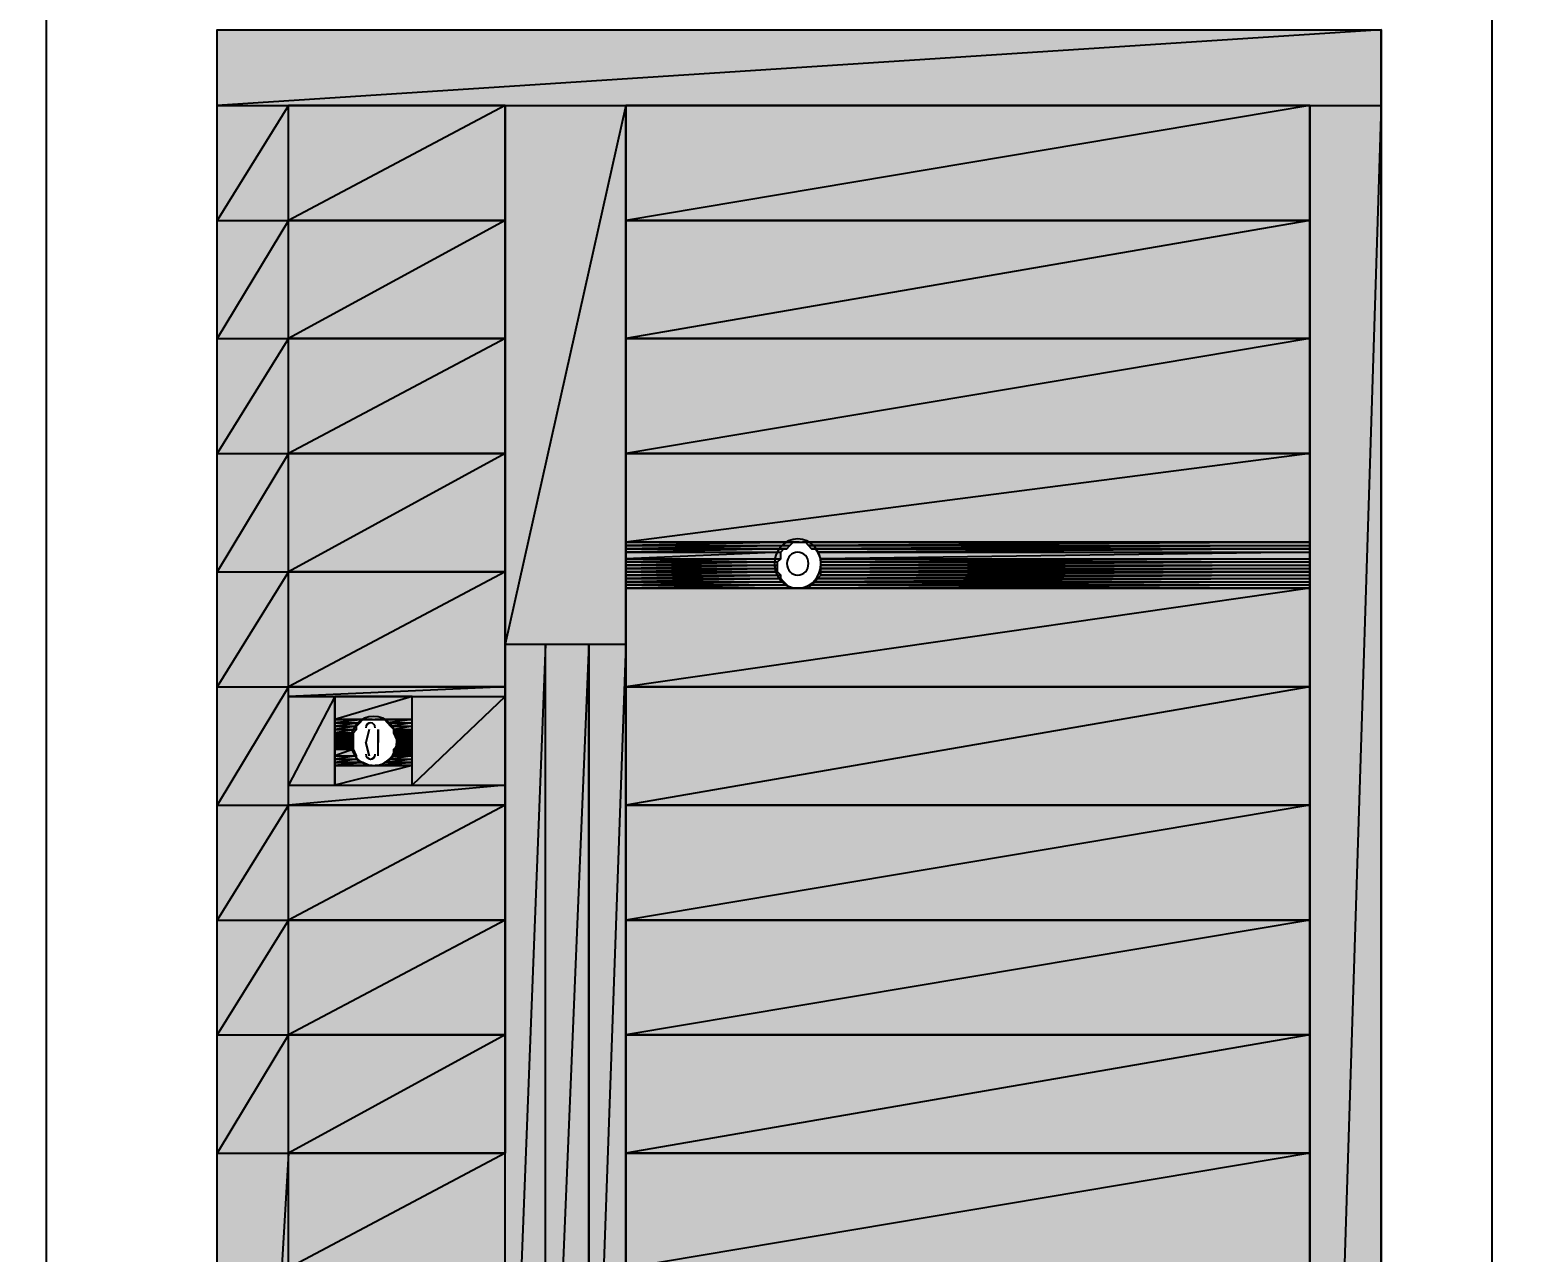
# Model space of a CAD drawing. Header units: centimetres. Extents: x -136 to 1955, y -1012 to 1233.
# Drawn here: x 259.6 to 384, y -751.8 to -650 of the extents above; entities that cross this region are included whole.
import ezdxf

# ---------------------------------------------------------------- set-up
doc = ezdxf.new("R2010")
doc.units = ezdxf.units.CM
for name, color, linetype in [('ON_DERZ', 8, 'Continuous'), ('ON_DOGRAMA', 4, 'Continuous'), ('ON_OLCU', 4, 'Continuous')]:
    doc.layers.add(name, color=color, linetype=linetype)
doc.styles.get("Standard").update_dxf_attribs({"font": 'Arial.ttf'})
doc.dimstyles.new('ISO-25', dxfattribs={"dimtxt": 2.5, "dimasz": 2.5, "dimexe": 1.25, "dimexo": 0.625, "dimtad": 1, "dimtxsty": 'Standard', "dimcen": 2.5, "dimadec": 0, "dimazin": 0, "dimtfac": 1, "dimtmove": 0, "dimatfit": 3, "dimfxl": 1, "dimarcsym": 0})

# ---------------------------------------------------------------- blocks, each defined once
blk = doc.blocks.new('*D154')
at = {"layer": 'Defpoints', "color": 0, "transparency": 16777216}
for p in [(-30, -600), (803, -600), (803, -960)]:
    blk.add_point(p, dxfattribs=at)
at = {"layer": 'ON_OLCU', "color": 0, "lineweight": -2, "transparency": 16777216}
for p, q in [((-30, -603), (-30, -965)), ((803, -603), (803, -965)), ((-26, -960), (799, -960))]:
    blk.add_line(p, q, dxfattribs=at)
at = {"layer": 'ON_OLCU', "color": 0, "transparency": 16777216}
for points in [[(-26, -959.33), (-26, -960.67), (-30, -960)], [(799, -959.33), (799, -960.67), (803, -960)]]:
    blk.add_solid(points, dxfattribs=at)
at = {"layer": 'ON_OLCU', "color": 0, "transparency": 16777216, "insert": (386.5, -950.85), "char_height": 14, "attachment_point": 5}
blk.add_mtext('833', dxfattribs=at)
blk = doc.blocks.new('ON_KAPI_SABLON_DETAY')
at = {"true_color": 0x636466}
h = blk.add_hatch(color=251, dxfattribs=at)
h.paths.add_polyline_path([(0, 133.557), (68.697, 133.557), (0, 129.355)])
h.paths.add_polyline_path([(68.697, 133.557), (0, 129.355), (68.697, 129.355)])
h = blk.add_hatch(color=251, dxfattribs=at)
h.paths.add_polyline_path([(0, 129.355), (4.202, 129.355), (0, 122.96)])
h.paths.add_polyline_path([(4.202, 129.355), (0, 122.96), (4.202, 122.96)])
at = {"true_color": 0x502a10}
h = blk.add_hatch(color=38, dxfattribs=at)
h.paths.add_polyline_path([(4.202, 129.355), (16.992, 129.355), (4.202, 122.96)])
h.paths.add_polyline_path([(16.992, 129.355), (4.202, 122.96), (16.992, 122.96)])
at = {"true_color": 0x636466}
h = blk.add_hatch(color=251, dxfattribs=at)
h.paths.add_polyline_path([(16.992, 129.355), (24.117, 129.355), (16.992, 99.391)])
h.paths.add_polyline_path([(24.117, 129.355), (16.992, 99.391), (24.117, 99.391)])
at = {"true_color": 0x502a10}
h = blk.add_hatch(color=38, dxfattribs=at)
h.paths.add_polyline_path([(24.117, 129.355), (64.495, 129.355), (24.117, 122.96)])
h.paths.add_polyline_path([(64.495, 129.355), (24.117, 122.96), (64.495, 122.96)])
at = {"true_color": 0x636466}
h = blk.add_hatch(color=251, dxfattribs=at)
h.paths.add_polyline_path([(64.495, 129.355), (68.697, 129.355), (64.495, 4.02)])
h.paths.add_polyline_path([(68.697, 129.355), (64.495, 4.02), (68.697, 4.02)])
h = blk.add_hatch(color=251, dxfattribs=at)
h.paths.add_polyline_path([(0, 122.96), (4.202, 122.96), (0, 116.383)])
h.paths.add_polyline_path([(4.202, 122.96), (0, 116.383), (4.202, 116.383)])
at = {"true_color": 0x502a10}
h = blk.add_hatch(color=38, dxfattribs=at)
h.paths.add_polyline_path([(4.202, 122.96), (16.992, 122.96), (4.202, 116.383)])
h.paths.add_polyline_path([(16.992, 122.96), (4.202, 116.383), (16.992, 116.383)])
h = blk.add_hatch(color=38, dxfattribs=at)
h.paths.add_polyline_path([(24.117, 122.96), (64.495, 122.96), (24.117, 116.383)])
h.paths.add_polyline_path([(64.495, 122.96), (24.117, 116.383), (64.495, 116.383)])
at = {"true_color": 0x636466}
h = blk.add_hatch(color=251, dxfattribs=at)
h.paths.add_polyline_path([(0, 116.383), (4.202, 116.383), (0, 109.988)])
h.paths.add_polyline_path([(4.202, 116.383), (0, 109.988), (4.202, 109.988)])
at = {"true_color": 0x502a10}
h = blk.add_hatch(color=38, dxfattribs=at)
h.paths.add_polyline_path([(4.202, 116.383), (16.992, 116.383), (4.202, 109.988)])
h.paths.add_polyline_path([(16.992, 116.383), (4.202, 109.988), (16.992, 109.988)])
h = blk.add_hatch(color=38, dxfattribs=at)
h.paths.add_polyline_path([(24.117, 116.383), (64.495, 116.383), (24.117, 109.988)])
h.paths.add_polyline_path([(64.495, 116.383), (24.117, 109.988), (64.495, 109.988)])
at = {"true_color": 0x636466}
h = blk.add_hatch(color=251, dxfattribs=at)
h.paths.add_polyline_path([(0, 109.988), (4.202, 109.988), (0, 103.411)])
h.paths.add_polyline_path([(4.202, 109.988), (0, 103.411), (4.202, 103.411)])
at = {"true_color": 0x502a10}
h = blk.add_hatch(color=38, dxfattribs=at)
h.paths.add_polyline_path([(4.202, 109.988), (16.992, 109.988), (4.202, 103.411)])
h.paths.add_polyline_path([(16.992, 109.988), (4.202, 103.411), (16.992, 103.411)])
h = blk.add_hatch(color=38, dxfattribs=at)
h.paths.add_polyline_path([(24.117, 109.988), (64.495, 109.988), (24.117, 105.055)])
h.paths.add_polyline_path([(64.495, 109.988), (24.117, 105.055), (64.495, 105.055)])
h = blk.add_hatch(color=38, dxfattribs=at)
h.paths.add_polyline_path([(24.117, 105.055), (33.983, 105.055), (24.117, 104.872)])
h.paths.add_polyline_path([(33.983, 105.055), (24.117, 104.872), (33.8, 104.872)])
h = blk.add_hatch(color=38, dxfattribs=at)
h.paths.add_polyline_path([(24.117, 105.055), (34.348, 105.055)])
h.paths.add_polyline_path([(34.348, 105.055), (24.117, 105.055), (33.983, 105.055)])
h = blk.add_hatch(color=38, dxfattribs=at)
h.paths.add_polyline_path([(24.117, 104.872), (33.8, 104.872), (24.117, 104.69)])
h.paths.add_polyline_path([(33.8, 104.872), (24.117, 104.69), (33.618, 104.69)])
h = blk.add_hatch(color=38, dxfattribs=at)
h.paths.add_polyline_path([(24.117, 104.69), (33.435, 104.69), (24.117, 104.507)])
h.paths.add_polyline_path([(33.435, 104.69), (24.117, 104.507), (33.252, 104.507)])
h = blk.add_hatch(color=38, dxfattribs=at)
h.paths.add_polyline_path([(24.117, 104.69), (33.618, 104.69)])
h.paths.add_polyline_path([(33.618, 104.69), (24.117, 104.69), (33.435, 104.69)])
h = blk.add_hatch(color=38, dxfattribs=at)
h.paths.add_polyline_path([(34.714, 105.055), (64.495, 105.055)])
h.paths.add_polyline_path([(34.714, 105.055), (64.495, 105.055), (34.531, 105.055)])
h = blk.add_hatch(color=38, dxfattribs=at)
h.paths.add_polyline_path([(34.714, 105.055), (64.495, 105.055), (34.897, 104.872)])
h.paths.add_polyline_path([(64.495, 105.055), (34.897, 104.872), (64.495, 104.872)])
h = blk.add_hatch(color=38, dxfattribs=at)
h.paths.add_polyline_path([(34.897, 104.872), (64.495, 104.872), (35.079, 104.69)])
h.paths.add_polyline_path([(64.495, 104.872), (35.079, 104.69), (64.495, 104.69)])
h = blk.add_hatch(color=38, dxfattribs=at)
h.paths.add_polyline_path([(35.262, 104.69), (64.495, 104.69)])
h.paths.add_polyline_path([(35.262, 104.69), (64.495, 104.69), (35.079, 104.69)])
h = blk.add_hatch(color=38, dxfattribs=at)
h.paths.add_polyline_path([(35.262, 104.69), (64.495, 104.69), (35.445, 104.507)])
h.paths.add_polyline_path([(64.495, 104.69), (35.445, 104.507), (64.495, 104.507)])
h = blk.add_hatch(color=38, dxfattribs=at)
h.paths.add_polyline_path([(24.117, 104.507), (33.252, 104.507), (24.117, 104.142)])
h.paths.add_polyline_path([(33.252, 104.507), (24.117, 104.142), (33.252, 104.142)])
h = blk.add_hatch(color=38, dxfattribs=at)
h.paths.add_polyline_path([(24.117, 104.142), (33.252, 104.142), (24.117, 103.959)])
h.paths.add_polyline_path([(33.252, 104.142), (24.117, 103.959), (33.07, 103.959)])
h = blk.add_hatch(color=38, dxfattribs=at)
h.paths.add_polyline_path([(24.117, 103.959), (33.07, 103.959), (24.117, 103.776)])
h.paths.add_polyline_path([(33.07, 103.959), (24.117, 103.776), (33.07, 103.776)])
h = blk.add_hatch(color=38, dxfattribs=at)
h.paths.add_polyline_path([(35.445, 104.507), (64.495, 104.507), (35.627, 104.142)])
h.paths.add_polyline_path([(64.495, 104.507), (35.627, 104.142), (64.495, 104.142)])
h = blk.add_hatch(color=38, dxfattribs=at)
h.paths.add_polyline_path([(35.627, 104.142), (64.495, 104.142), (35.627, 103.959)])
h.paths.add_polyline_path([(64.495, 104.142), (35.627, 103.959), (64.495, 103.959)])
h = blk.add_hatch(color=38, dxfattribs=at)
h.paths.add_polyline_path([(35.627, 103.959), (64.495, 103.959), (35.627, 103.776)])
h.paths.add_polyline_path([(64.495, 103.959), (35.627, 103.776), (64.495, 103.776)])
at = {"true_color": 0x636466}
h = blk.add_hatch(color=251, dxfattribs=at)
h.paths.add_polyline_path([(0, 103.411), (4.202, 103.411), (0, 97.016)])
h.paths.add_polyline_path([(4.202, 103.411), (0, 97.016), (4.202, 97.016)])
at = {"true_color": 0x502a10}
h = blk.add_hatch(color=38, dxfattribs=at)
h.paths.add_polyline_path([(4.202, 103.411), (16.992, 103.411), (4.202, 97.016)])
h.paths.add_polyline_path([(16.992, 103.411), (4.202, 97.016), (16.992, 97.016)])
h = blk.add_hatch(color=38, dxfattribs=at)
h.paths.add_polyline_path([(24.117, 103.776), (33.07, 103.776), (24.117, 103.594)])
h.paths.add_polyline_path([(33.07, 103.776), (24.117, 103.594), (33.07, 103.594)])
h = blk.add_hatch(color=38, dxfattribs=at)
h.paths.add_polyline_path([(24.117, 103.594), (33.07, 103.594), (24.117, 103.411)])
h.paths.add_polyline_path([(33.07, 103.594), (24.117, 103.411), (33.07, 103.411)])
h = blk.add_hatch(color=38, dxfattribs=at)
h.paths.add_polyline_path([(24.117, 103.411), (33.07, 103.411), (24.117, 103.228)])
h.paths.add_polyline_path([(33.07, 103.411), (24.117, 103.228), (33.252, 103.228)])
h = blk.add_hatch(color=38, dxfattribs=at)
h.paths.add_polyline_path([(24.117, 103.228), (33.252, 103.228), (24.117, 103.045)])
h.paths.add_polyline_path([(33.252, 103.228), (24.117, 103.045), (33.252, 103.045)])
h = blk.add_hatch(color=38, dxfattribs=at)
h.paths.add_polyline_path([(24.117, 103.045), (33.252, 103.045), (24.117, 102.863)])
h.paths.add_polyline_path([(33.252, 103.045), (24.117, 102.863), (33.435, 102.863)])
h = blk.add_hatch(color=38, dxfattribs=at)
h.paths.add_polyline_path([(35.445, 103.045), (64.495, 103.045), (35.262, 102.863)])
h.paths.add_polyline_path([(64.495, 103.045), (35.262, 102.863), (64.495, 102.863)])
h = blk.add_hatch(color=38, dxfattribs=at)
h.paths.add_polyline_path([(35.627, 103.228), (64.495, 103.228), (35.445, 103.045)])
h.paths.add_polyline_path([(64.495, 103.228), (35.445, 103.045), (64.495, 103.045)])
h = blk.add_hatch(color=38, dxfattribs=at)
h.paths.add_polyline_path([(35.627, 103.776), (64.495, 103.776), (35.627, 103.594)])
h.paths.add_polyline_path([(64.495, 103.776), (35.627, 103.594), (64.495, 103.594)])
h = blk.add_hatch(color=38, dxfattribs=at)
h.paths.add_polyline_path([(35.627, 103.594), (64.495, 103.594), (35.627, 103.411)])
h.paths.add_polyline_path([(64.495, 103.594), (35.627, 103.411), (64.495, 103.411)])
h = blk.add_hatch(color=38, dxfattribs=at)
h.paths.add_polyline_path([(35.627, 103.411), (64.495, 103.411), (35.627, 103.228)])
h.paths.add_polyline_path([(64.495, 103.411), (35.627, 103.228), (64.495, 103.228)])
h = blk.add_hatch(color=38, dxfattribs=at)
h.paths.add_polyline_path([(24.117, 102.863), (33.435, 102.863), (24.117, 102.68)])
h.paths.add_polyline_path([(33.435, 102.863), (24.117, 102.68), (33.618, 102.68)])
h = blk.add_hatch(color=38, dxfattribs=at)
h.paths.add_polyline_path([(24.117, 102.68), (33.618, 102.68), (24.117, 102.497)])
h.paths.add_polyline_path([(33.618, 102.68), (24.117, 102.497), (33.8, 102.497)])
h = blk.add_hatch(color=38, dxfattribs=at)
h.paths.add_polyline_path([(24.117, 102.497), (64.495, 102.497), (24.117, 97.016)])
h.paths.add_polyline_path([(64.495, 102.497), (24.117, 97.016), (64.495, 97.016)])
h = blk.add_hatch(color=38, dxfattribs=at)
h.paths.add_polyline_path([(24.117, 102.497), (34.166, 102.497)])
h.paths.add_polyline_path([(34.166, 102.497), (24.117, 102.497), (34.348, 102.497)])
h = blk.add_hatch(color=38, dxfattribs=at)
h.paths.add_polyline_path([(24.117, 102.497), (33.8, 102.497)])
h.paths.add_polyline_path([(33.8, 102.497), (24.117, 102.497), (34.166, 102.497)])
h = blk.add_hatch(color=38, dxfattribs=at)
h.paths.add_polyline_path([(34.348, 102.497), (64.495, 102.497)])
h.paths.add_polyline_path([(34.348, 102.497), (64.495, 102.497), (34.714, 102.497)])
h = blk.add_hatch(color=38, dxfattribs=at)
h.paths.add_polyline_path([(34.714, 102.497), (64.495, 102.497)])
h.paths.add_polyline_path([(34.714, 102.497), (64.495, 102.497), (34.897, 102.497)])
h = blk.add_hatch(color=38, dxfattribs=at)
h.paths.add_polyline_path([(35.079, 102.68), (64.495, 102.68), (34.897, 102.497)])
h.paths.add_polyline_path([(64.495, 102.68), (34.897, 102.497), (64.495, 102.497)])
h = blk.add_hatch(color=38, dxfattribs=at)
h.paths.add_polyline_path([(35.262, 102.863), (64.495, 102.863), (35.079, 102.68)])
h.paths.add_polyline_path([(64.495, 102.863), (35.079, 102.68), (64.495, 102.68)])
at = {"true_color": 0x636466}
h = blk.add_hatch(color=251, dxfattribs=at)
h.paths.add_polyline_path([(16.992, 99.391), (19.367, 99.391), (16.992, 41.474)])
h.paths.add_polyline_path([(19.367, 99.391), (16.992, 41.474), (19.367, 41.474)])
at = {"true_color": 0x502a10}
h = blk.add_hatch(color=38, dxfattribs=at)
h.paths.add_polyline_path([(19.367, 99.391), (21.925, 99.391), (19.367, 41.474)])
h.paths.add_polyline_path([(21.925, 99.391), (19.367, 41.474), (21.925, 41.474)])
at = {"true_color": 0x636466}
h = blk.add_hatch(color=251, dxfattribs=at)
h.paths.add_polyline_path([(21.925, 99.391), (24.117, 99.391), (21.925, 41.474)])
h.paths.add_polyline_path([(24.117, 99.391), (21.925, 41.474), (24.117, 41.474)])
h = blk.add_hatch(color=251, dxfattribs=at)
h.paths.add_polyline_path([(0, 97.016), (4.202, 97.016), (0, 90.439)])
h.paths.add_polyline_path([(4.202, 97.016), (0, 90.439), (4.202, 90.439)])
at = {"true_color": 0x502a10}
h = blk.add_hatch(color=38, dxfattribs=at)
h.paths.add_polyline_path([(4.202, 97.016), (16.992, 97.016), (4.202, 96.468)])
h.paths.add_polyline_path([(16.992, 97.016), (4.202, 96.468), (16.992, 96.468)])
h = blk.add_hatch(color=38, dxfattribs=at)
h.paths.add_polyline_path([(4.202, 96.468), (6.943, 96.468), (4.202, 91.535)])
h.paths.add_polyline_path([(6.943, 96.468), (4.202, 91.535), (6.943, 91.535)])
at = {"true_color": 0x636466}
h = blk.add_hatch(color=251, dxfattribs=at)
h.paths.add_polyline_path([(6.943, 96.468), (11.51, 96.468), (6.943, 95.189)])
h.paths.add_polyline_path([(11.51, 96.468), (6.943, 95.189), (11.51, 95.189)])
at = {"true_color": 0x502a10}
h = blk.add_hatch(color=38, dxfattribs=at)
h.paths.add_polyline_path([(11.51, 96.468), (16.992, 96.468), (11.51, 91.535)])
h.paths.add_polyline_path([(16.992, 96.468), (11.51, 91.535), (16.992, 91.535)])
h = blk.add_hatch(color=38, dxfattribs=at)
h.paths.add_polyline_path([(24.117, 97.016), (64.495, 97.016), (24.117, 90.439)])
h.paths.add_polyline_path([(64.495, 97.016), (24.117, 90.439), (64.495, 90.439)])
at = {"true_color": 0x636466}
h = blk.add_hatch(color=251, dxfattribs=at)
h.paths.add_polyline_path([(6.943, 95.189), (8.587, 95.189), (6.943, 95.006)])
h.paths.add_polyline_path([(8.587, 95.189), (6.943, 95.006), (8.404, 95.006)])
h = blk.add_hatch(color=251, dxfattribs=at)
h.paths.add_polyline_path([(6.943, 95.189), (8.953, 95.189)])
h.paths.add_polyline_path([(8.953, 95.189), (6.943, 95.189), (8.587, 95.189)])
h = blk.add_hatch(color=251, dxfattribs=at)
h.paths.add_polyline_path([(6.943, 95.189), (9.135, 95.189)])
h.paths.add_polyline_path([(9.135, 95.189), (6.943, 95.189), (8.953, 95.189)])
h = blk.add_hatch(color=251, dxfattribs=at)
h.paths.add_polyline_path([(6.943, 95.006), (8.404, 95.006), (6.943, 94.824)])
h.paths.add_polyline_path([(8.404, 95.006), (6.943, 94.824), (8.222, 94.824)])
h = blk.add_hatch(color=251, dxfattribs=at)
h.paths.add_polyline_path([(6.943, 94.824), (8.222, 94.824), (6.943, 94.641)])
h.paths.add_polyline_path([(8.222, 94.824), (6.943, 94.641), (8.222, 94.641)])
h = blk.add_hatch(color=251, dxfattribs=at)
h.paths.add_polyline_path([(9.683, 95.189), (11.51, 95.189)])
h.paths.add_polyline_path([(9.683, 95.189), (11.51, 95.189), (9.318, 95.189)])
h = blk.add_hatch(color=251, dxfattribs=at)
h.paths.add_polyline_path([(9.866, 95.189), (11.51, 95.189)])
h.paths.add_polyline_path([(9.866, 95.189), (11.51, 95.189), (9.683, 95.189)])
h = blk.add_hatch(color=251, dxfattribs=at)
h.paths.add_polyline_path([(9.866, 95.189), (11.51, 95.189), (10.049, 95.006)])
h.paths.add_polyline_path([(11.51, 95.189), (10.049, 95.006), (11.51, 95.006)])
h = blk.add_hatch(color=251, dxfattribs=at)
h.paths.add_polyline_path([(10.049, 95.006), (11.51, 95.006), (10.231, 94.824)])
h.paths.add_polyline_path([(11.51, 95.006), (10.231, 94.824), (11.51, 94.824)])
h = blk.add_hatch(color=251, dxfattribs=at)
h.paths.add_polyline_path([(10.231, 94.824), (11.51, 94.824), (10.414, 94.641)])
h.paths.add_polyline_path([(11.51, 94.824), (10.414, 94.641), (11.51, 94.641)])
h = blk.add_hatch(color=251, dxfattribs=at)
h.paths.add_polyline_path([(6.943, 94.641), (8.222, 94.641), (6.943, 94.458)])
h.paths.add_polyline_path([(8.222, 94.641), (6.943, 94.458), (8.039, 94.458)])
h = blk.add_hatch(color=251, dxfattribs=at)
h.paths.add_polyline_path([(6.943, 94.458), (8.039, 94.458), (6.943, 94.093)])
h.paths.add_polyline_path([(8.039, 94.458), (6.943, 94.093), (8.039, 94.093)])
h = blk.add_hatch(color=251, dxfattribs=at)
h.paths.add_polyline_path([(6.943, 94.093), (8.039, 94.093), (6.943, 93.91)])
h.paths.add_polyline_path([(8.039, 94.093), (6.943, 93.91), (8.039, 93.91)])
h = blk.add_hatch(color=251, dxfattribs=at)
h.paths.add_polyline_path([(6.943, 93.91), (8.039, 93.91), (6.943, 93.727)])
h.paths.add_polyline_path([(8.039, 93.91), (6.943, 93.727), (8.039, 93.727)])
h = blk.add_hatch(color=251, dxfattribs=at)
h.paths.add_polyline_path([(10.414, 94.641), (11.51, 94.641), (10.414, 94.458)])
h.paths.add_polyline_path([(11.51, 94.641), (10.414, 94.458), (11.51, 94.458)])
h = blk.add_hatch(color=251, dxfattribs=at)
h.paths.add_polyline_path([(10.414, 94.458), (11.51, 94.458), (10.597, 94.093)])
h.paths.add_polyline_path([(11.51, 94.458), (10.597, 94.093), (11.51, 94.093)])
h = blk.add_hatch(color=251, dxfattribs=at)
h.paths.add_polyline_path([(10.597, 94.093), (11.51, 94.093), (10.597, 93.91)])
h.paths.add_polyline_path([(11.51, 94.093), (10.597, 93.91), (11.51, 93.91)])
h = blk.add_hatch(color=251, dxfattribs=at)
h.paths.add_polyline_path([(10.597, 93.91), (11.51, 93.91), (10.597, 93.727)])
h.paths.add_polyline_path([(11.51, 93.91), (10.597, 93.727), (11.51, 93.727)])
h = blk.add_hatch(color=251, dxfattribs=at)
h.paths.add_polyline_path([(6.943, 93.727), (8.039, 93.727), (6.943, 93.545)])
h.paths.add_polyline_path([(8.039, 93.727), (6.943, 93.545), (8.039, 93.545)])
h = blk.add_hatch(color=251, dxfattribs=at)
h.paths.add_polyline_path([(6.943, 93.545), (8.039, 93.545), (6.943, 93.179)])
h.paths.add_polyline_path([(8.039, 93.545), (6.943, 93.179), (8.222, 93.179)])
h = blk.add_hatch(color=251, dxfattribs=at)
h.paths.add_polyline_path([(6.943, 93.179), (8.222, 93.179), (6.943, 92.997)])
h.paths.add_polyline_path([(8.222, 93.179), (6.943, 92.997), (8.222, 92.997)])
h = blk.add_hatch(color=251, dxfattribs=at)
h.paths.add_polyline_path([(10.414, 93.179), (11.51, 93.179), (10.231, 92.997)])
h.paths.add_polyline_path([(11.51, 93.179), (10.231, 92.997), (11.51, 92.997)])
h = blk.add_hatch(color=251, dxfattribs=at)
h.paths.add_polyline_path([(10.597, 93.727), (11.51, 93.727), (10.414, 93.545)])
h.paths.add_polyline_path([(11.51, 93.727), (10.414, 93.545), (11.51, 93.545)])
h = blk.add_hatch(color=251, dxfattribs=at)
h.paths.add_polyline_path([(10.414, 93.545), (11.51, 93.545), (10.414, 93.179)])
h.paths.add_polyline_path([(11.51, 93.545), (10.414, 93.179), (11.51, 93.179)])
h = blk.add_hatch(color=251, dxfattribs=at)
h.paths.add_polyline_path([(6.943, 92.997), (8.222, 92.997), (6.943, 92.814)])
h.paths.add_polyline_path([(8.222, 92.997), (6.943, 92.814), (8.404, 92.814)])
h = blk.add_hatch(color=251, dxfattribs=at)
h.paths.add_polyline_path([(6.943, 92.814), (8.587, 92.814), (6.943, 92.631)])
h.paths.add_polyline_path([(8.587, 92.814), (6.943, 92.631), (8.953, 92.631)])
h = blk.add_hatch(color=251, dxfattribs=at)
h.paths.add_polyline_path([(6.943, 92.814), (8.404, 92.814)])
h.paths.add_polyline_path([(8.404, 92.814), (6.943, 92.814), (8.587, 92.814)])
h = blk.add_hatch(color=251, dxfattribs=at)
h.paths.add_polyline_path([(6.943, 92.631), (11.51, 92.631), (6.943, 91.535)])
h.paths.add_polyline_path([(11.51, 92.631), (6.943, 91.535), (11.51, 91.535)])
h = blk.add_hatch(color=251, dxfattribs=at)
h.paths.add_polyline_path([(6.943, 92.631), (8.953, 92.631)])
h.paths.add_polyline_path([(8.953, 92.631), (6.943, 92.631), (9.135, 92.631)])
h = blk.add_hatch(color=251, dxfattribs=at)
h.paths.add_polyline_path([(9.318, 92.631), (11.51, 92.631)])
h.paths.add_polyline_path([(9.318, 92.631), (11.51, 92.631), (9.683, 92.631)])
h = blk.add_hatch(color=251, dxfattribs=at)
h.paths.add_polyline_path([(9.866, 92.814), (11.51, 92.814), (9.683, 92.631)])
h.paths.add_polyline_path([(11.51, 92.814), (9.683, 92.631), (11.51, 92.631)])
h = blk.add_hatch(color=251, dxfattribs=at)
h.paths.add_polyline_path([(9.866, 92.814), (11.51, 92.814)])
h.paths.add_polyline_path([(9.866, 92.814), (11.51, 92.814), (10.049, 92.814)])
h = blk.add_hatch(color=251, dxfattribs=at)
h.paths.add_polyline_path([(10.231, 92.997), (11.51, 92.997), (10.049, 92.814)])
h.paths.add_polyline_path([(11.51, 92.997), (10.049, 92.814), (11.51, 92.814)])
at = {"true_color": 0x502a10}
h = blk.add_hatch(color=38, dxfattribs=at)
h.paths.add_polyline_path([(4.202, 91.535), (16.992, 91.535), (4.202, 90.439)])
h.paths.add_polyline_path([(16.992, 91.535), (4.202, 90.439), (16.992, 90.439)])
at = {"true_color": 0x636466}
h = blk.add_hatch(color=251, dxfattribs=at)
h.paths.add_polyline_path([(0, 90.439), (4.202, 90.439), (0, 84.044)])
h.paths.add_polyline_path([(4.202, 90.439), (0, 84.044), (4.202, 84.044)])
at = {"true_color": 0x502a10}
h = blk.add_hatch(color=38, dxfattribs=at)
h.paths.add_polyline_path([(4.202, 90.439), (16.992, 90.439), (4.202, 84.044)])
h.paths.add_polyline_path([(16.992, 90.439), (4.202, 84.044), (16.992, 84.044)])
h = blk.add_hatch(color=38, dxfattribs=at)
h.paths.add_polyline_path([(24.117, 90.439), (64.495, 90.439), (24.117, 84.044)])
h.paths.add_polyline_path([(64.495, 90.439), (24.117, 84.044), (64.495, 84.044)])
at = {"true_color": 0x636466}
h = blk.add_hatch(color=251, dxfattribs=at)
h.paths.add_polyline_path([(0, 84.044), (4.202, 84.044), (0, 77.649)])
h.paths.add_polyline_path([(4.202, 84.044), (0, 77.649), (4.202, 77.649)])
at = {"true_color": 0x502a10}
h = blk.add_hatch(color=38, dxfattribs=at)
h.paths.add_polyline_path([(4.202, 84.044), (16.992, 84.044), (4.202, 77.649)])
h.paths.add_polyline_path([(16.992, 84.044), (4.202, 77.649), (16.992, 77.649)])
h = blk.add_hatch(color=38, dxfattribs=at)
h.paths.add_polyline_path([(24.117, 84.044), (64.495, 84.044), (24.117, 77.649)])
h.paths.add_polyline_path([(64.495, 84.044), (24.117, 77.649), (64.495, 77.649)])
at = {"true_color": 0x636466}
h = blk.add_hatch(color=251, dxfattribs=at)
h.paths.add_polyline_path([(0, 77.649), (4.202, 77.649), (0, 71.072)])
h.paths.add_polyline_path([(4.202, 77.649), (0, 71.072), (4.202, 71.072)])
at = {"true_color": 0x502a10}
h = blk.add_hatch(color=38, dxfattribs=at)
h.paths.add_polyline_path([(4.202, 77.649), (16.992, 77.649), (4.202, 71.072)])
h.paths.add_polyline_path([(16.992, 77.649), (4.202, 71.072), (16.992, 71.072)])
h = blk.add_hatch(color=38, dxfattribs=at)
h.paths.add_polyline_path([(24.117, 77.649), (64.495, 77.649), (24.117, 71.072)])
h.paths.add_polyline_path([(64.495, 77.649), (24.117, 71.072), (64.495, 71.072)])
at = {"true_color": 0x636466}
h = blk.add_hatch(color=251, dxfattribs=at)
h.paths.add_polyline_path([(0, 71.072), (4.202, 71.072), (0, 4.02)])
h.paths.add_polyline_path([(4.202, 71.072), (0, 4.02), (4.202, 4.02)])
at = {"true_color": 0x502a10}
h = blk.add_hatch(color=38, dxfattribs=at)
h.paths.add_polyline_path([(4.202, 71.072), (16.992, 71.072), (4.202, 64.677)])
h.paths.add_polyline_path([(16.992, 71.072), (4.202, 64.677), (16.992, 64.677)])
h = blk.add_hatch(color=38, dxfattribs=at)
h.paths.add_polyline_path([(24.117, 71.072), (64.495, 71.072), (24.117, 64.677)])
h.paths.add_polyline_path([(64.495, 71.072), (24.117, 64.677), (64.495, 64.677)])
at = {"color": 7, "linetype": 'Continuous', "lineweight": 25, "ltscale": 0.5}
for p, q in [((16.992, 129.355), (4.202, 129.355)), ((64.495, 129.355), (24.117, 129.355)), ((16.992, 122.96), (4.202, 122.96)), ((64.495, 122.96), (24.117, 122.96)), ((16.992, 116.383), (4.202, 116.383)), ((64.495, 116.383), (24.117, 116.383)), ((16.992, 109.988), (4.202, 109.988)), ((64.495, 109.988), (24.117, 109.988)), ((16.992, 103.411), (4.202, 103.411)), ((33.07, 103.411), (24.117, 103.411)), ((64.495, 103.411), (35.627, 103.411)), ((16.992, 97.016), (4.202, 97.016)), ((64.495, 97.016), (24.117, 97.016)), ((8.953, 94.641), (8.77, 93.91)), ((8.953, 93.179), (8.77, 93.91)), ((9.501, 94.641), (9.501, 93.91)), ((9.501, 93.179), (9.501, 93.91)), ((16.992, 90.439), (4.202, 90.439)), ((64.495, 90.439), (24.117, 90.439)), ((16.992, 84.044), (4.202, 84.044)), ((64.495, 84.044), (24.117, 84.044)), ((16.992, 77.649), (4.202, 77.649)), ((64.495, 77.649), (24.117, 77.649)), ((16.992, 71.072), (4.202, 71.072)), ((64.495, 71.072), (24.117, 71.072)), ((64.495, 71.072), (24.117, 71.072))]:
    blk.add_line(p, q, dxfattribs=at)
at = {"color": 251, "linetype": 'Continuous', "lineweight": -2, "true_color": 0x636466}
for points in [[(68.697, 133.557), (0, 129.355), (68.697, 129.355)], [(0, 133.557), (68.697, 133.557), (0, 129.355)], [(4.202, 129.355), (0, 122.96), (4.202, 122.96)], [(0, 129.355), (4.202, 129.355), (0, 122.96)], [(24.117, 129.355), (16.992, 99.391), (24.117, 99.391)], [(16.992, 129.355), (24.117, 129.355), (16.992, 99.391)], [(68.697, 129.355), (64.495, 4.02), (68.697, 4.02)], [(64.495, 129.355), (68.697, 129.355), (64.495, 4.02)], [(4.202, 122.96), (0, 116.383), (4.202, 116.383)], [(0, 122.96), (4.202, 122.96), (0, 116.383)], [(4.202, 116.383), (0, 109.988), (4.202, 109.988)], [(0, 116.383), (4.202, 116.383), (0, 109.988)], [(4.202, 109.988), (0, 103.411), (4.202, 103.411)], [(0, 109.988), (4.202, 109.988), (0, 103.411)], [(4.202, 103.411), (0, 97.016), (4.202, 97.016)], [(0, 103.411), (4.202, 103.411), (0, 97.016)], [(19.367, 99.391), (16.992, 41.474), (19.367, 41.474)], [(16.992, 99.391), (19.367, 99.391), (16.992, 41.474)], [(24.117, 99.391), (21.925, 41.474), (24.117, 41.474)], [(21.925, 99.391), (24.117, 99.391), (21.925, 41.474)], [(4.202, 97.016), (0, 90.439), (4.202, 90.439)], [(0, 97.016), (4.202, 97.016), (0, 90.439)], [(11.51, 96.468), (6.943, 95.189), (11.51, 95.189)], [(6.943, 96.468), (11.51, 96.468), (6.943, 95.189)], [(8.587, 95.189), (6.943, 95.006), (8.404, 95.006)], [(6.943, 95.189), (8.587, 95.189), (6.943, 95.006)], [(8.953, 95.189), (6.943, 95.189), (8.587, 95.189)], [(6.943, 95.189), (8.953, 95.189)], [(9.135, 95.189), (6.943, 95.189), (8.953, 95.189)], [(6.943, 95.189), (9.135, 95.189)], [(8.404, 95.006), (6.943, 94.824), (8.222, 94.824)], [(6.943, 95.006), (8.404, 95.006), (6.943, 94.824)], [(8.222, 94.824), (6.943, 94.641), (8.222, 94.641)], [(6.943, 94.824), (8.222, 94.824), (6.943, 94.641)], [(9.683, 95.189), (11.51, 95.189), (9.318, 95.189)], [(9.866, 95.189), (11.51, 95.189), (9.683, 95.189)], [(9.683, 95.189), (9.683, 95.189), (11.51, 95.189)], [(9.866, 95.189), (11.51, 95.189), (10.049, 95.006)], [(9.866, 95.189), (9.866, 95.189), (11.51, 95.189)], [(11.51, 95.189), (10.049, 95.006), (11.51, 95.006)], [(10.049, 95.006), (11.51, 95.006), (10.231, 94.824)], [(11.51, 95.006), (10.231, 94.824), (11.51, 94.824)], [(10.231, 94.824), (11.51, 94.824), (10.414, 94.641)], [(11.51, 94.824), (10.414, 94.641), (11.51, 94.641)], [(8.222, 94.641), (6.943, 94.458), (8.039, 94.458)], [(6.943, 94.641), (8.222, 94.641), (6.943, 94.458)], [(8.039, 94.458), (6.943, 94.093), (8.039, 94.093)], [(6.943, 94.458), (8.039, 94.458), (6.943, 94.093)], [(8.039, 94.093), (6.943, 93.91), (8.039, 93.91)], [(6.943, 94.093), (8.039, 94.093), (6.943, 93.91)], [(8.039, 93.91), (6.943, 93.727), (8.039, 93.727)], [(6.943, 93.91), (8.039, 93.91), (6.943, 93.727)], [(11.51, 94.641), (10.414, 94.458), (11.51, 94.458)], [(10.414, 94.641), (11.51, 94.641), (10.414, 94.458)], [(10.414, 94.458), (11.51, 94.458), (10.597, 94.093)], [(11.51, 94.458), (10.597, 94.093), (11.51, 94.093)], [(11.51, 94.093), (10.597, 93.91), (11.51, 93.91)], [(10.597, 94.093), (11.51, 94.093), (10.597, 93.91)], [(11.51, 93.91), (10.597, 93.727), (11.51, 93.727)], [(10.597, 93.91), (11.51, 93.91), (10.597, 93.727)], [(8.039, 93.727), (6.943, 93.545), (8.039, 93.545)], [(6.943, 93.727), (8.039, 93.727), (6.943, 93.545)], [(8.039, 93.545), (6.943, 93.179), (8.222, 93.179)], [(6.943, 93.545), (8.039, 93.545), (6.943, 93.179)], [(8.222, 93.179), (6.943, 92.997), (8.222, 92.997)], [(6.943, 93.179), (8.222, 93.179), (6.943, 92.997)], [(11.51, 93.179), (10.231, 92.997), (11.51, 92.997)], [(10.414, 93.179), (11.51, 93.179), (10.231, 92.997)], [(11.51, 93.727), (10.414, 93.545), (11.51, 93.545)], [(10.597, 93.727), (11.51, 93.727), (10.414, 93.545)], [(11.51, 93.545), (10.414, 93.179), (11.51, 93.179)], [(10.414, 93.545), (11.51, 93.545), (10.414, 93.179)], [(8.222, 92.997), (6.943, 92.814), (8.404, 92.814)], [(6.943, 92.997), (8.222, 92.997), (6.943, 92.814)], [(8.587, 92.814), (6.943, 92.631), (8.953, 92.631)], [(6.943, 92.814), (8.587, 92.814), (6.943, 92.631)], [(8.404, 92.814), (6.943, 92.814), (8.587, 92.814)], [(6.943, 92.814), (8.404, 92.814)], [(11.51, 92.631), (6.943, 91.535), (11.51, 91.535)], [(6.943, 92.631), (11.51, 92.631), (6.943, 91.535)], [(8.953, 92.631), (6.943, 92.631), (9.135, 92.631)], [(6.943, 92.631), (8.953, 92.631)], [(9.318, 92.631), (11.51, 92.631), (9.683, 92.631)], [(9.318, 92.631), (9.318, 92.631), (11.51, 92.631)], [(11.51, 92.814), (9.683, 92.631), (11.51, 92.631)], [(9.866, 92.814), (11.51, 92.814), (9.683, 92.631)], [(9.866, 92.814), (11.51, 92.814), (10.049, 92.814)], [(9.866, 92.814), (9.866, 92.814), (11.51, 92.814)], [(11.51, 92.997), (10.049, 92.814), (11.51, 92.814)], [(10.231, 92.997), (11.51, 92.997), (10.049, 92.814)], [(4.202, 90.439), (0, 84.044), (4.202, 84.044)], [(0, 90.439), (4.202, 90.439), (0, 84.044)], [(4.202, 84.044), (0, 77.649), (4.202, 77.649)], [(0, 84.044), (4.202, 84.044), (0, 77.649)], [(4.202, 77.649), (0, 71.072), (4.202, 71.072)], [(0, 77.649), (4.202, 77.649), (0, 71.072)], [(4.202, 71.072), (0, 4.02), (4.202, 4.02)], [(0, 71.072), (4.202, 71.072), (0, 4.02)]]:
    blk.add_lwpolyline(points, close=True, dxfattribs=at)
at = {"color": 7, "linetype": 'Continuous', "lineweight": 25}
for points in [[(68.697, 0), (0, 0), (0, 133.557), (68.697, 133.557)], [(4.202, 129.355), (16.992, 129.355), (16.992, 122.96), (4.202, 122.96)], [(64.495, 4.02), (4.202, 4.02), (4.202, 129.355), (64.495, 129.355)], [(24.117, 4.02), (16.992, 4.02), (16.992, 129.355), (24.117, 129.355)], [(24.117, 129.355), (64.495, 129.355), (64.495, 122.96), (24.117, 122.96)], [(4.202, 122.96), (16.992, 122.96), (16.992, 116.383), (4.202, 116.383)], [(24.117, 122.96), (64.495, 122.96), (64.495, 116.383), (24.117, 116.383)], [(4.202, 116.383), (16.992, 116.383), (16.992, 109.988), (4.202, 109.988)], [(24.117, 116.383), (64.495, 116.383), (64.495, 109.988), (24.117, 109.988)], [(4.202, 109.988), (16.992, 109.988), (16.992, 103.411), (4.202, 103.411)], [(4.202, 103.411), (16.992, 103.411), (16.992, 97.016), (4.202, 97.016)], [(21.925, 41.474), (19.367, 41.474), (19.367, 99.391), (21.925, 99.391)], [(4.202, 97.016), (16.992, 97.016), (16.992, 90.439), (4.202, 90.439)], [(11.51, 96.468), (6.943, 96.468), (6.943, 91.535), (11.51, 91.535)], [(11.51, 96.468), (6.943, 96.468), (6.943, 91.535), (11.51, 91.535)], [(24.117, 97.016), (64.495, 97.016), (64.495, 90.439), (24.117, 90.439)], [(4.202, 90.439), (16.992, 90.439), (16.992, 84.044), (4.202, 84.044)], [(24.117, 90.439), (64.495, 90.439), (64.495, 84.044), (24.117, 84.044)], [(4.202, 84.044), (16.992, 84.044), (16.992, 77.649), (4.202, 77.649)], [(24.117, 84.044), (64.495, 84.044), (64.495, 77.649), (24.117, 77.649)], [(4.202, 77.649), (16.992, 77.649), (16.992, 71.072), (4.202, 71.072)], [(24.117, 77.649), (64.495, 77.649), (64.495, 71.072), (24.117, 71.072)], [(24.117, 71.072), (64.495, 71.072), (64.495, 64.677), (24.117, 64.677)]]:
    blk.add_lwpolyline(points, close=True, dxfattribs=at)
at = {"color": 38, "linetype": 'Continuous', "lineweight": -2, "true_color": 0x502a10}
for points in [[(16.992, 129.355), (4.202, 122.96), (16.992, 122.96)], [(4.202, 129.355), (16.992, 129.355), (4.202, 122.96)], [(64.495, 129.355), (24.117, 122.96), (64.495, 122.96)], [(24.117, 129.355), (64.495, 129.355), (24.117, 122.96)], [(16.992, 122.96), (4.202, 116.383), (16.992, 116.383)], [(4.202, 122.96), (16.992, 122.96), (4.202, 116.383)], [(64.495, 122.96), (24.117, 116.383), (64.495, 116.383)], [(24.117, 122.96), (64.495, 122.96), (24.117, 116.383)], [(16.992, 116.383), (4.202, 109.988), (16.992, 109.988)], [(4.202, 116.383), (16.992, 116.383), (4.202, 109.988)], [(64.495, 116.383), (24.117, 109.988), (64.495, 109.988)], [(24.117, 116.383), (64.495, 116.383), (24.117, 109.988)], [(16.992, 109.988), (4.202, 103.411), (16.992, 103.411)], [(4.202, 109.988), (16.992, 109.988), (4.202, 103.411)], [(64.495, 109.988), (24.117, 105.055), (64.495, 105.055)], [(24.117, 109.988), (64.495, 109.988), (24.117, 105.055)], [(33.983, 105.055), (24.117, 104.872), (33.8, 104.872)], [(24.117, 105.055), (33.983, 105.055), (24.117, 104.872)], [(34.348, 105.055), (24.117, 105.055), (33.983, 105.055)], [(24.117, 105.055), (34.348, 105.055)], [(33.8, 104.872), (24.117, 104.69), (33.618, 104.69)], [(24.117, 104.872), (33.8, 104.872), (24.117, 104.69)], [(33.435, 104.69), (24.117, 104.507), (33.252, 104.507)], [(24.117, 104.69), (33.435, 104.69), (24.117, 104.507)], [(33.618, 104.69), (24.117, 104.69), (33.435, 104.69)], [(24.117, 104.69), (33.618, 104.69)], [(34.714, 105.055), (64.495, 105.055), (34.531, 105.055)], [(34.714, 105.055), (64.495, 105.055), (34.897, 104.872)], [(34.714, 105.055), (34.714, 105.055), (64.495, 105.055)], [(64.495, 105.055), (34.897, 104.872), (64.495, 104.872)], [(34.897, 104.872), (64.495, 104.872), (35.079, 104.69)], [(64.495, 104.872), (35.079, 104.69), (64.495, 104.69)], [(35.262, 104.69), (64.495, 104.69), (35.079, 104.69)], [(35.262, 104.69), (64.495, 104.69), (35.445, 104.507)], [(35.262, 104.69), (35.262, 104.69), (64.495, 104.69)], [(64.495, 104.69), (35.445, 104.507), (64.495, 104.507)], [(33.252, 104.507), (24.117, 104.142), (33.252, 104.142)], [(24.117, 104.507), (33.252, 104.507), (24.117, 104.142)], [(33.252, 104.142), (24.117, 103.959), (33.07, 103.959)], [(24.117, 104.142), (33.252, 104.142), (24.117, 103.959)], [(33.07, 103.959), (24.117, 103.776), (33.07, 103.776)], [(24.117, 103.959), (33.07, 103.959), (24.117, 103.776)], [(35.445, 104.507), (64.495, 104.507), (35.627, 104.142)], [(64.495, 104.507), (35.627, 104.142), (64.495, 104.142)], [(64.495, 104.142), (35.627, 103.959), (64.495, 103.959)], [(35.627, 104.142), (64.495, 104.142), (35.627, 103.959)], [(64.495, 103.959), (35.627, 103.776), (64.495, 103.776)], [(35.627, 103.959), (64.495, 103.959), (35.627, 103.776)], [(16.992, 103.411), (4.202, 97.016), (16.992, 97.016)], [(4.202, 103.411), (16.992, 103.411), (4.202, 97.016)], [(33.07, 103.776), (24.117, 103.594), (33.07, 103.594)], [(24.117, 103.776), (33.07, 103.776), (24.117, 103.594)], [(33.07, 103.594), (24.117, 103.411), (33.07, 103.411)], [(24.117, 103.594), (33.07, 103.594), (24.117, 103.411)], [(33.07, 103.411), (24.117, 103.228), (33.252, 103.228)], [(24.117, 103.411), (33.07, 103.411), (24.117, 103.228)], [(33.252, 103.228), (24.117, 103.045), (33.252, 103.045)], [(24.117, 103.228), (33.252, 103.228), (24.117, 103.045)], [(33.252, 103.045), (24.117, 102.863), (33.435, 102.863)], [(24.117, 103.045), (33.252, 103.045), (24.117, 102.863)], [(64.495, 103.045), (35.262, 102.863), (64.495, 102.863)], [(35.445, 103.045), (64.495, 103.045), (35.262, 102.863)], [(64.495, 103.228), (35.445, 103.045), (64.495, 103.045)], [(35.627, 103.228), (64.495, 103.228), (35.445, 103.045)], [(64.495, 103.776), (35.627, 103.594), (64.495, 103.594)], [(35.627, 103.776), (64.495, 103.776), (35.627, 103.594)], [(64.495, 103.594), (35.627, 103.411), (64.495, 103.411)], [(35.627, 103.594), (64.495, 103.594), (35.627, 103.411)], [(64.495, 103.411), (35.627, 103.228), (64.495, 103.228)], [(35.627, 103.411), (64.495, 103.411), (35.627, 103.228)], [(33.435, 102.863), (24.117, 102.68), (33.618, 102.68)], [(24.117, 102.863), (33.435, 102.863), (24.117, 102.68)], [(33.618, 102.68), (24.117, 102.497), (33.8, 102.497)], [(24.117, 102.68), (33.618, 102.68), (24.117, 102.497)], [(64.495, 102.497), (24.117, 97.016), (64.495, 97.016)], [(24.117, 102.497), (64.495, 102.497), (24.117, 97.016)], [(34.166, 102.497), (24.117, 102.497), (34.348, 102.497)], [(24.117, 102.497), (34.166, 102.497)], [(33.8, 102.497), (24.117, 102.497), (34.166, 102.497)], [(24.117, 102.497), (33.8, 102.497)], [(34.348, 102.497), (64.495, 102.497), (34.714, 102.497)], [(34.348, 102.497), (34.348, 102.497), (64.495, 102.497)], [(34.714, 102.497), (64.495, 102.497), (34.897, 102.497)], [(34.714, 102.497), (34.714, 102.497), (64.495, 102.497)], [(64.495, 102.68), (34.897, 102.497), (64.495, 102.497)], [(35.079, 102.68), (64.495, 102.68), (34.897, 102.497)], [(64.495, 102.863), (35.079, 102.68), (64.495, 102.68)], [(35.262, 102.863), (64.495, 102.863), (35.079, 102.68)], [(21.925, 99.391), (19.367, 41.474), (21.925, 41.474)], [(19.367, 99.391), (21.925, 99.391), (19.367, 41.474)], [(16.992, 97.016), (4.202, 96.468), (16.992, 96.468)], [(4.202, 97.016), (16.992, 97.016), (4.202, 96.468)], [(6.943, 96.468), (4.202, 91.535), (6.943, 91.535)], [(4.202, 96.468), (6.943, 96.468), (4.202, 91.535)], [(16.992, 96.468), (11.51, 91.535), (16.992, 91.535)], [(11.51, 96.468), (16.992, 96.468), (11.51, 91.535)], [(64.495, 97.016), (24.117, 90.439), (64.495, 90.439)], [(24.117, 97.016), (64.495, 97.016), (24.117, 90.439)], [(16.992, 91.535), (4.202, 90.439), (16.992, 90.439)], [(4.202, 91.535), (16.992, 91.535), (4.202, 90.439)], [(16.992, 90.439), (4.202, 84.044), (16.992, 84.044)], [(4.202, 90.439), (16.992, 90.439), (4.202, 84.044)], [(64.495, 90.439), (24.117, 84.044), (64.495, 84.044)], [(24.117, 90.439), (64.495, 90.439), (24.117, 84.044)], [(16.992, 84.044), (4.202, 77.649), (16.992, 77.649)], [(4.202, 84.044), (16.992, 84.044), (4.202, 77.649)], [(64.495, 84.044), (24.117, 77.649), (64.495, 77.649)], [(24.117, 84.044), (64.495, 84.044), (24.117, 77.649)], [(16.992, 77.649), (4.202, 71.072), (16.992, 71.072)], [(4.202, 77.649), (16.992, 77.649), (4.202, 71.072)], [(64.495, 77.649), (24.117, 71.072), (64.495, 71.072)], [(24.117, 77.649), (64.495, 77.649), (24.117, 71.072)], [(16.992, 71.072), (4.202, 64.677), (16.992, 64.677)], [(4.202, 71.072), (16.992, 71.072), (4.202, 64.677)], [(64.495, 71.072), (24.117, 64.677), (64.495, 64.677)], [(24.117, 71.072), (64.495, 71.072), (24.117, 64.677)]]:
    blk.add_lwpolyline(points, close=True, dxfattribs=at)
at = {"color": 7, "linetype": 'Continuous', "lineweight": 25}
for points in [[(33.07, 103.411), (24.117, 103.411), (24.117, 129.355), (64.495, 129.355)], [(64.495, 129.355), (64.495, 103.411), (35.627, 103.411)], [(33.07, 103.411), (24.117, 103.411), (24.117, 109.988), (64.495, 109.988)], [(64.495, 109.988), (64.495, 103.411), (35.627, 103.411)], [(35.627, 103.411), (64.495, 103.411), (64.495, 97.016), (24.117, 97.016), (24.117, 103.411), (33.07, 103.411)], [(8.953, 94.641), (8.77, 93.91), (8.953, 93.179)], [(9.501, 93.179), (9.501, 93.91), (9.501, 94.641)]]:
    blk.add_lwpolyline(points, dxfattribs=at)
for points in [[(34.257, 105.238), (33.5, 105.238), (32.887, 104.624), (32.887, 103.868)], [(34.257, 105.238), (33.5, 105.238), (32.887, 104.624), (32.887, 103.868)], [(34.257, 105.238), (33.5, 105.238), (32.887, 104.624), (32.887, 103.868)], [(35.627, 103.868), (35.627, 104.624), (35.014, 105.238), (34.257, 105.238)], [(35.627, 103.868), (35.627, 104.624), (35.014, 105.238), (34.257, 105.238)], [(35.627, 103.868), (35.627, 104.624), (35.014, 105.238), (34.257, 105.238)], [(32.887, 103.868), (32.887, 103.776), (32.896, 103.684), (32.915, 103.594)], [(32.887, 103.868), (32.887, 103.776), (32.896, 103.684), (32.915, 103.594)], [(32.887, 103.868), (32.887, 103.111), (33.5, 102.497), (34.257, 102.497)], [(34.257, 104.507), (33.904, 104.507), (33.618, 104.221), (33.618, 103.868)], [(33.618, 103.868), (33.618, 103.514), (33.904, 103.228), (34.257, 103.228)], [(34.897, 103.868), (34.897, 104.221), (34.61, 104.507), (34.257, 104.507)], [(34.257, 103.228), (34.61, 103.228), (34.897, 103.514), (34.897, 103.868)], [(34.257, 102.497), (35.014, 102.497), (35.627, 103.111), (35.627, 103.868)], [(35.6, 103.594), (35.618, 103.684), (35.627, 103.776), (35.627, 103.868)], [(35.6, 103.594), (35.618, 103.684), (35.627, 103.776), (35.627, 103.868)], [(32.915, 103.594), (33.045, 102.956), (33.606, 102.497), (34.257, 102.497)], [(34.257, 102.497), (34.908, 102.497), (35.47, 102.956), (35.6, 103.594)], [(9.227, 95.372), (8.47, 95.372), (7.856, 94.758), (7.856, 94.002)], [(9.227, 95.372), (8.47, 95.372), (7.856, 94.758), (7.856, 94.002)], [(9.047, 95.006), (8.897, 95.008), (8.773, 94.889), (8.77, 94.739)], [(9.044, 95.006), (8.893, 95.006), (8.77, 94.884), (8.77, 94.732)], [(9.318, 94.732), (9.318, 94.884), (9.195, 95.006), (9.044, 95.006)], [(9.318, 94.732), (9.318, 94.882), (9.197, 95.005), (9.047, 95.006)], [(10.597, 94.002), (10.597, 94.758), (9.983, 95.372), (9.227, 95.372)], [(10.597, 94.002), (10.597, 94.758), (9.983, 95.372), (9.227, 95.372)], [(7.856, 94.002), (7.856, 93.245), (8.47, 92.631), (9.227, 92.631)], [(7.856, 94.002), (7.856, 93.245), (8.47, 92.631), (9.227, 92.631)], [(9.227, 92.631), (9.983, 92.631), (10.597, 93.245), (10.597, 94.002)], [(9.227, 92.631), (9.983, 92.631), (10.597, 93.245), (10.597, 94.002)], [(8.77, 93.271), (8.77, 93.122), (8.888, 93.001), (9.036, 92.997)], [(8.77, 93.271), (8.77, 93.119), (8.893, 92.997), (9.044, 92.997)], [(9.036, 92.997), (9.184, 92.993), (9.309, 93.107), (9.318, 93.255)], [(9.044, 92.997), (9.195, 92.997), (9.318, 93.119), (9.318, 93.271)]]:
    blk.add_open_spline(points, degree=3, dxfattribs=at)

msp = doc.modelspace()

# ---------------------------------------------------------------- linework, layer by layer
at = {"layer": 'ON_DERZ'}
for p, q in [((261, -850), (261, -600)), ((381.5, -850), (381.5, -600))]:
    msp.add_line(p, q, dxfattribs=at)

# ---------------------------------------------------------------- block references
at = {"layer": 'ON_DOGRAMA', "xscale": 1.411998818257473, "yscale": 1.497487005982313, "zscale": 1.411998818257473}
msp.add_blockref('ON_KAPI_SABLON_DETAY', (275.25, -850), dxfattribs=at)

# ---------------------------------------------------------------- dimensions: what is measured, and where the dimension line sits
at = {"layer": 'ON_OLCU'}
dim = msp.add_linear_dim(base=(803, -960), p1=(-30, -600), p2=(803, -600), dimstyle='ISO-25', override={"dimtxt": 14, "dimasz": 4, "dimexe": 5, "dimexo": 3, "dimgap": 2, "dimtix": 1, "dimatfit": 1}, dxfattribs=at)
dim.commit()
dim.dimension.update_dxf_attribs({"geometry": '*D154', "text_midpoint": (386.5, -950.847)})

doc.saveas('drawing.dxf')
